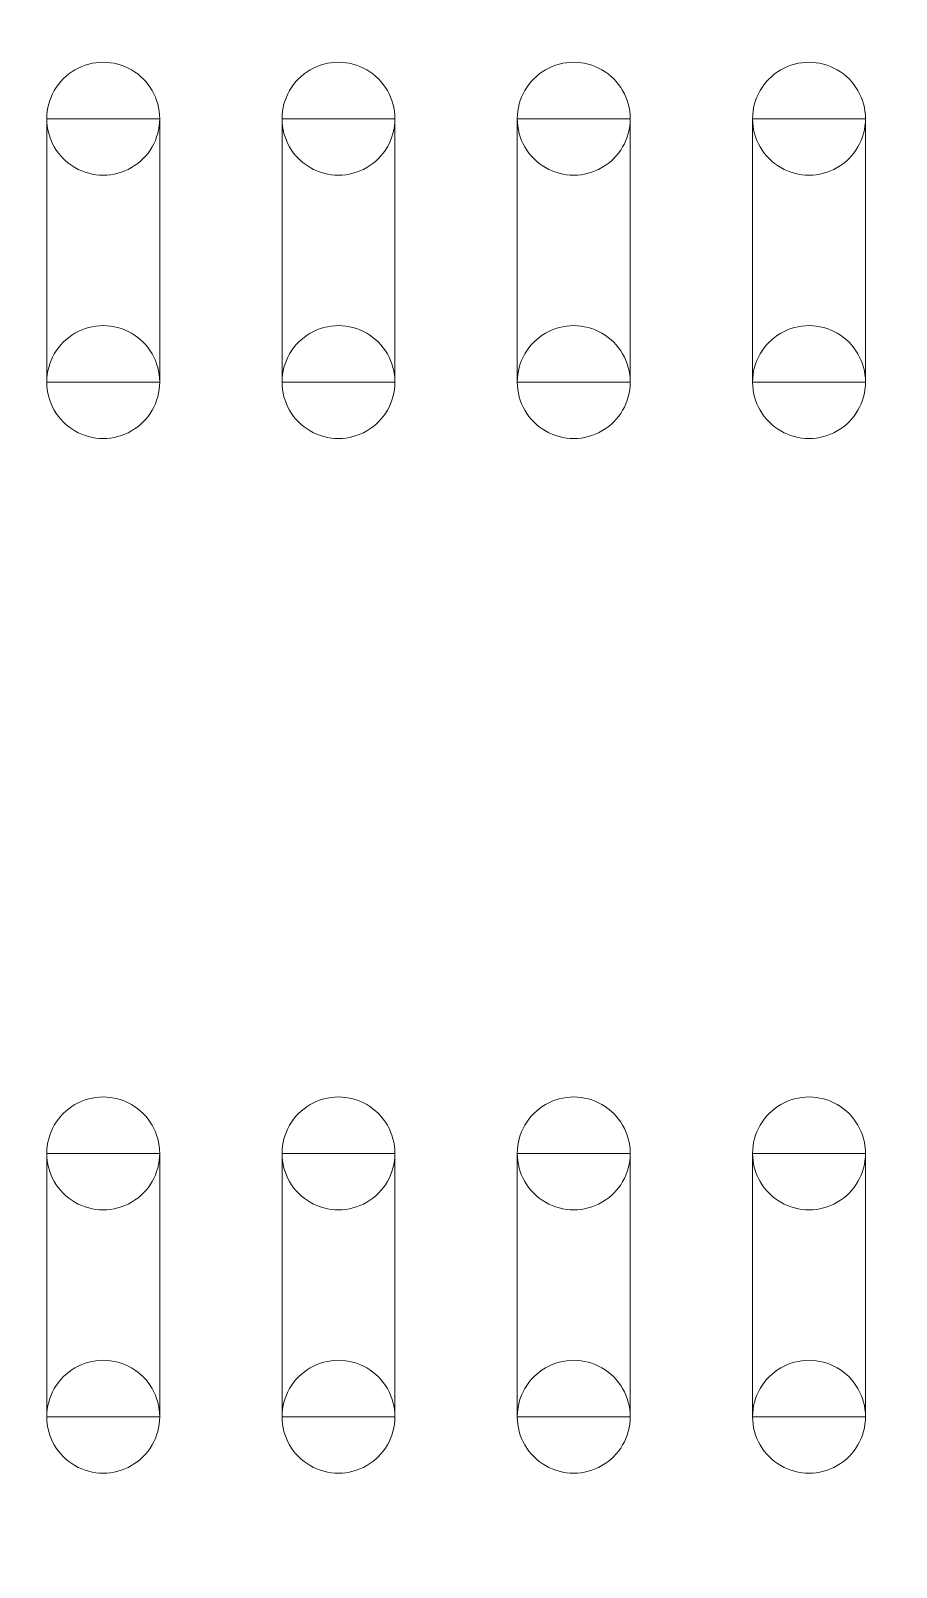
# Model space of a CAD drawing. Header units: millimetres. Extents: x -145 to 117, y -28 to 99.
# Drawn here: x -64.61 to -59.94, y 67 to 75.3 of the extents above; entities that cross this region are included whole.
import ezdxf

# ---------------------------------------------------------------- set-up
doc = ezdxf.new("R2010")
doc.units = ezdxf.units.MM
doc.header["$MEASUREMENT"] = 0
doc.layers.add('bottomstencil', color=7, linetype='Continuous')

msp = doc.modelspace()

# ---------------------------------------------------------------- linework, layer by layer
at = {"layer": 'bottomstencil', "color": 8, "lineweight": 9}
msp.add_open_spline([(-17.5854, 99.4833), (-17.5854, 99.4833), (-144.5854, 99.4833), (-144.5854, 99.4833), (-144.5854, 99.4833), (-144.5854, 99.4833), (-144.5854, -27.5167), (-144.5854, -27.5167), (-144.5854, -27.5167), (-144.5854, -27.5167), (-17.5854, -27.5167), (-17.5854, -27.5167), (-17.5854, -27.5167), (-17.5854, -27.5167), (-17.5854, 99.4833), (-17.5854, 99.4833)], degree=3, knots=[0, 0, 0, 0, 0.2, 0.2, 0.2, 0.2, 0.4, 0.4, 0.4, 0.4, 0.6, 0.6, 0.6, 0.6, 1, 1, 1, 1], dxfattribs=at)
at = {"layer": 'bottomstencil', "lineweight": 9}
for points, knots in [([(-64.5246, 74.8199), (-64.5246, 74.9288), (-64.4665, 75.0294), (-64.3722, 75.0839), (-64.3722, 75.0839), (-64.2779, 75.1383), (-64.1617, 75.1383), (-64.0674, 75.0839), (-64.0674, 75.0839), (-63.9731, 75.0294), (-63.915, 74.9288), (-63.915, 74.8199)], [0, 0, 0, 0, 0.25, 0.25, 0.25, 0.25, 0.5, 0.5, 0.5, 0.5, 1, 1, 1, 1]), ([(-63.2546, 74.8199), (-63.2546, 74.9288), (-63.1965, 75.0294), (-63.1022, 75.0839), (-63.1022, 75.0839), (-63.0079, 75.1383), (-62.8917, 75.1383), (-62.7974, 75.0839), (-62.7974, 75.0839), (-62.7031, 75.0294), (-62.645, 74.9288), (-62.645, 74.8199)], [0, 0, 0, 0, 0.25, 0.25, 0.25, 0.25, 0.5, 0.5, 0.5, 0.5, 1, 1, 1, 1]), ([(-61.9846, 74.8199), (-61.9846, 74.9288), (-61.9265, 75.0294), (-61.8322, 75.0839), (-61.8322, 75.0839), (-61.7379, 75.1383), (-61.6217, 75.1383), (-61.5274, 75.0839), (-61.5274, 75.0839), (-61.4331, 75.0294), (-61.375, 74.9288), (-61.375, 74.8199)], [0, 0, 0, 0, 0.25, 0.25, 0.25, 0.25, 0.5, 0.5, 0.5, 0.5, 1, 1, 1, 1]), ([(-60.7146, 74.8199), (-60.7146, 74.9288), (-60.6565, 75.0294), (-60.5622, 75.0839), (-60.5622, 75.0839), (-60.4679, 75.1383), (-60.3517, 75.1383), (-60.2574, 75.0839), (-60.2574, 75.0839), (-60.1631, 75.0294), (-60.105, 74.9288), (-60.105, 74.8199)], [0, 0, 0, 0, 0.25, 0.25, 0.25, 0.25, 0.5, 0.5, 0.5, 0.5, 1, 1, 1, 1]), ([(-63.915, 73.3975), (-63.915, 73.3975), (-64.5246, 73.3975), (-64.5246, 73.3975), (-64.5246, 73.3975), (-64.5246, 73.3975), (-64.5246, 74.8199), (-64.5246, 74.8199), (-64.5246, 74.8199), (-64.5246, 74.8199), (-63.915, 74.8199), (-63.915, 74.8199), (-63.915, 74.8199), (-63.915, 74.8199), (-63.915, 73.3975), (-63.915, 73.3975)], [0, 0, 0, 0, 0.2, 0.2, 0.2, 0.2, 0.4, 0.4, 0.4, 0.4, 0.6, 0.6, 0.6, 0.6, 1, 1, 1, 1]), ([(-63.915, 74.8199), (-63.915, 74.711), (-63.9731, 74.6104), (-64.0674, 74.5559), (-64.0674, 74.5559), (-64.1617, 74.5015), (-64.2779, 74.5015), (-64.3722, 74.5559), (-64.3722, 74.5559), (-64.4665, 74.6104), (-64.5246, 74.711), (-64.5246, 74.8199)], [0, 0, 0, 0, 0.25, 0.25, 0.25, 0.25, 0.5, 0.5, 0.5, 0.5, 1, 1, 1, 1]), ([(-64.2198, 74.8199), (-64.2198, 74.8199), (-64.2198, 74.8199), (-64.2198, 74.8199), (-64.2198, 74.8199), (-64.2198, 74.8199), (-64.2198, 74.8199), (-64.2198, 74.8199), (-64.2198, 74.8199), (-64.2198, 74.8199), (-64.2198, 74.8199), (-64.2198, 74.8199)], [0, 0, 0, 0, 0.25, 0.25, 0.25, 0.25, 0.5, 0.5, 0.5, 0.5, 1, 1, 1, 1]), ([(-64.2198, 74.8199), (-64.2198, 74.8199), (-64.2198, 74.8199), (-64.2198, 74.8199), (-64.2198, 74.8199), (-64.2198, 74.8199), (-64.2198, 74.8199), (-64.2198, 74.8199), (-64.2198, 74.8199), (-64.2198, 74.8199), (-64.2198, 74.8199), (-64.2198, 74.8199)], [0, 0, 0, 0, 0.25, 0.25, 0.25, 0.25, 0.5, 0.5, 0.5, 0.5, 1, 1, 1, 1]), ([(-62.645, 73.3975), (-62.645, 73.3975), (-63.2546, 73.3975), (-63.2546, 73.3975), (-63.2546, 73.3975), (-63.2546, 73.3975), (-63.2546, 74.8199), (-63.2546, 74.8199), (-63.2546, 74.8199), (-63.2546, 74.8199), (-62.645, 74.8199), (-62.645, 74.8199), (-62.645, 74.8199), (-62.645, 74.8199), (-62.645, 73.3975), (-62.645, 73.3975)], [0, 0, 0, 0, 0.2, 0.2, 0.2, 0.2, 0.4, 0.4, 0.4, 0.4, 0.6, 0.6, 0.6, 0.6, 1, 1, 1, 1]), ([(-62.645, 74.8199), (-62.645, 74.711), (-62.7031, 74.6104), (-62.7974, 74.5559), (-62.7974, 74.5559), (-62.8917, 74.5015), (-63.0079, 74.5015), (-63.1022, 74.5559), (-63.1022, 74.5559), (-63.1965, 74.6104), (-63.2546, 74.711), (-63.2546, 74.8199)], [0, 0, 0, 0, 0.25, 0.25, 0.25, 0.25, 0.5, 0.5, 0.5, 0.5, 1, 1, 1, 1]), ([(-62.9498, 74.8199), (-62.9498, 74.8199), (-62.9498, 74.8199), (-62.9498, 74.8199), (-62.9498, 74.8199), (-62.9498, 74.8199), (-62.9498, 74.8199), (-62.9498, 74.8199), (-62.9498, 74.8199), (-62.9498, 74.8199), (-62.9498, 74.8199), (-62.9498, 74.8199)], [0, 0, 0, 0, 0.25, 0.25, 0.25, 0.25, 0.5, 0.5, 0.5, 0.5, 1, 1, 1, 1]), ([(-62.9498, 74.8199), (-62.9498, 74.8199), (-62.9498, 74.8199), (-62.9498, 74.8199), (-62.9498, 74.8199), (-62.9498, 74.8199), (-62.9498, 74.8199), (-62.9498, 74.8199), (-62.9498, 74.8199), (-62.9498, 74.8199), (-62.9498, 74.8199), (-62.9498, 74.8199)], [0, 0, 0, 0, 0.25, 0.25, 0.25, 0.25, 0.5, 0.5, 0.5, 0.5, 1, 1, 1, 1]), ([(-61.375, 73.3975), (-61.375, 73.3975), (-61.9846, 73.3975), (-61.9846, 73.3975), (-61.9846, 73.3975), (-61.9846, 73.3975), (-61.9846, 74.8199), (-61.9846, 74.8199), (-61.9846, 74.8199), (-61.9846, 74.8199), (-61.375, 74.8199), (-61.375, 74.8199), (-61.375, 74.8199), (-61.375, 74.8199), (-61.375, 73.3975), (-61.375, 73.3975)], [0, 0, 0, 0, 0.2, 0.2, 0.2, 0.2, 0.4, 0.4, 0.4, 0.4, 0.6, 0.6, 0.6, 0.6, 1, 1, 1, 1]), ([(-61.375, 74.8199), (-61.375, 74.711), (-61.4331, 74.6104), (-61.5274, 74.5559), (-61.5274, 74.5559), (-61.6217, 74.5015), (-61.7379, 74.5015), (-61.8322, 74.5559), (-61.8322, 74.5559), (-61.9265, 74.6104), (-61.9846, 74.711), (-61.9846, 74.8199)], [0, 0, 0, 0, 0.25, 0.25, 0.25, 0.25, 0.5, 0.5, 0.5, 0.5, 1, 1, 1, 1]), ([(-61.6798, 74.8199), (-61.6798, 74.8199), (-61.6798, 74.8199), (-61.6798, 74.8199), (-61.6798, 74.8199), (-61.6798, 74.8199), (-61.6798, 74.8199), (-61.6798, 74.8199), (-61.6798, 74.8199), (-61.6798, 74.8199), (-61.6798, 74.8199), (-61.6798, 74.8199)], [0, 0, 0, 0, 0.25, 0.25, 0.25, 0.25, 0.5, 0.5, 0.5, 0.5, 1, 1, 1, 1]), ([(-61.6798, 74.8199), (-61.6798, 74.8199), (-61.6798, 74.8199), (-61.6798, 74.8199), (-61.6798, 74.8199), (-61.6798, 74.8199), (-61.6798, 74.8199), (-61.6798, 74.8199), (-61.6798, 74.8199), (-61.6798, 74.8199), (-61.6798, 74.8199), (-61.6798, 74.8199)], [0, 0, 0, 0, 0.25, 0.25, 0.25, 0.25, 0.5, 0.5, 0.5, 0.5, 1, 1, 1, 1]), ([(-60.105, 73.3975), (-60.105, 73.3975), (-60.7146, 73.3975), (-60.7146, 73.3975), (-60.7146, 73.3975), (-60.7146, 73.3975), (-60.7146, 74.8199), (-60.7146, 74.8199), (-60.7146, 74.8199), (-60.7146, 74.8199), (-60.105, 74.8199), (-60.105, 74.8199), (-60.105, 74.8199), (-60.105, 74.8199), (-60.105, 73.3975), (-60.105, 73.3975)], [0, 0, 0, 0, 0.2, 0.2, 0.2, 0.2, 0.4, 0.4, 0.4, 0.4, 0.6, 0.6, 0.6, 0.6, 1, 1, 1, 1]), ([(-60.105, 74.8199), (-60.105, 74.711), (-60.1631, 74.6104), (-60.2574, 74.5559), (-60.2574, 74.5559), (-60.3517, 74.5015), (-60.4679, 74.5015), (-60.5622, 74.5559), (-60.5622, 74.5559), (-60.6565, 74.6104), (-60.7146, 74.711), (-60.7146, 74.8199)], [0, 0, 0, 0, 0.25, 0.25, 0.25, 0.25, 0.5, 0.5, 0.5, 0.5, 1, 1, 1, 1]), ([(-60.4098, 74.8199), (-60.4098, 74.8199), (-60.4098, 74.8199), (-60.4098, 74.8199), (-60.4098, 74.8199), (-60.4098, 74.8199), (-60.4098, 74.8199), (-60.4098, 74.8199), (-60.4098, 74.8199), (-60.4098, 74.8199), (-60.4098, 74.8199), (-60.4098, 74.8199)], [0, 0, 0, 0, 0.25, 0.25, 0.25, 0.25, 0.5, 0.5, 0.5, 0.5, 1, 1, 1, 1]), ([(-60.4098, 74.8199), (-60.4098, 74.8199), (-60.4098, 74.8199), (-60.4098, 74.8199), (-60.4098, 74.8199), (-60.4098, 74.8199), (-60.4098, 74.8199), (-60.4098, 74.8199), (-60.4098, 74.8199), (-60.4098, 74.8199), (-60.4098, 74.8199), (-60.4098, 74.8199)], [0, 0, 0, 0, 0.25, 0.25, 0.25, 0.25, 0.5, 0.5, 0.5, 0.5, 1, 1, 1, 1]), ([(-64.5246, 73.3975), (-64.5246, 73.5064), (-64.4665, 73.607), (-64.3722, 73.6615), (-64.3722, 73.6615), (-64.2779, 73.7159), (-64.1617, 73.7159), (-64.0674, 73.6615), (-64.0674, 73.6615), (-63.9731, 73.607), (-63.915, 73.5064), (-63.915, 73.3975)], [0, 0, 0, 0, 0.25, 0.25, 0.25, 0.25, 0.5, 0.5, 0.5, 0.5, 1, 1, 1, 1]), ([(-63.2546, 73.3975), (-63.2546, 73.5064), (-63.1965, 73.607), (-63.1022, 73.6615), (-63.1022, 73.6615), (-63.0079, 73.7159), (-62.8917, 73.7159), (-62.7974, 73.6615), (-62.7974, 73.6615), (-62.7031, 73.607), (-62.645, 73.5064), (-62.645, 73.3975)], [0, 0, 0, 0, 0.25, 0.25, 0.25, 0.25, 0.5, 0.5, 0.5, 0.5, 1, 1, 1, 1]), ([(-61.9846, 73.3975), (-61.9846, 73.5064), (-61.9265, 73.607), (-61.8322, 73.6615), (-61.8322, 73.6615), (-61.7379, 73.7159), (-61.6217, 73.7159), (-61.5274, 73.6615), (-61.5274, 73.6615), (-61.4331, 73.607), (-61.375, 73.5064), (-61.375, 73.3975)], [0, 0, 0, 0, 0.25, 0.25, 0.25, 0.25, 0.5, 0.5, 0.5, 0.5, 1, 1, 1, 1]), ([(-60.7146, 73.3975), (-60.7146, 73.5064), (-60.6565, 73.607), (-60.5622, 73.6615), (-60.5622, 73.6615), (-60.4679, 73.7159), (-60.3517, 73.7159), (-60.2574, 73.6615), (-60.2574, 73.6615), (-60.1631, 73.607), (-60.105, 73.5064), (-60.105, 73.3975)], [0, 0, 0, 0, 0.25, 0.25, 0.25, 0.25, 0.5, 0.5, 0.5, 0.5, 1, 1, 1, 1]), ([(-63.915, 73.3975), (-63.915, 73.2886), (-63.9731, 73.188), (-64.0674, 73.1335), (-64.0674, 73.1335), (-64.1617, 73.0791), (-64.2779, 73.0791), (-64.3722, 73.1335), (-64.3722, 73.1335), (-64.4665, 73.188), (-64.5246, 73.2886), (-64.5246, 73.3975)], [0, 0, 0, 0, 0.25, 0.25, 0.25, 0.25, 0.5, 0.5, 0.5, 0.5, 1, 1, 1, 1]), ([(-64.2198, 73.3975), (-64.2198, 73.3975), (-64.2198, 73.3975), (-64.2198, 73.3975), (-64.2198, 73.3975), (-64.2198, 73.3975), (-64.2198, 73.3975), (-64.2198, 73.3975), (-64.2198, 73.3975), (-64.2198, 73.3975), (-64.2198, 73.3975), (-64.2198, 73.3975)], [0, 0, 0, 0, 0.25, 0.25, 0.25, 0.25, 0.5, 0.5, 0.5, 0.5, 1, 1, 1, 1]), ([(-64.2198, 73.3975), (-64.2198, 73.3975), (-64.2198, 73.3975), (-64.2198, 73.3975), (-64.2198, 73.3975), (-64.2198, 73.3975), (-64.2198, 73.3975), (-64.2198, 73.3975), (-64.2198, 73.3975), (-64.2198, 73.3975), (-64.2198, 73.3975), (-64.2198, 73.3975)], [0, 0, 0, 0, 0.25, 0.25, 0.25, 0.25, 0.5, 0.5, 0.5, 0.5, 1, 1, 1, 1]), ([(-62.645, 73.3975), (-62.645, 73.2886), (-62.7031, 73.188), (-62.7974, 73.1335), (-62.7974, 73.1335), (-62.8917, 73.0791), (-63.0079, 73.0791), (-63.1022, 73.1335), (-63.1022, 73.1335), (-63.1965, 73.188), (-63.2546, 73.2886), (-63.2546, 73.3975)], [0, 0, 0, 0, 0.25, 0.25, 0.25, 0.25, 0.5, 0.5, 0.5, 0.5, 1, 1, 1, 1]), ([(-62.9498, 73.3975), (-62.9498, 73.3975), (-62.9498, 73.3975), (-62.9498, 73.3975), (-62.9498, 73.3975), (-62.9498, 73.3975), (-62.9498, 73.3975), (-62.9498, 73.3975), (-62.9498, 73.3975), (-62.9498, 73.3975), (-62.9498, 73.3975), (-62.9498, 73.3975)], [0, 0, 0, 0, 0.25, 0.25, 0.25, 0.25, 0.5, 0.5, 0.5, 0.5, 1, 1, 1, 1]), ([(-62.9498, 73.3975), (-62.9498, 73.3975), (-62.9498, 73.3975), (-62.9498, 73.3975), (-62.9498, 73.3975), (-62.9498, 73.3975), (-62.9498, 73.3975), (-62.9498, 73.3975), (-62.9498, 73.3975), (-62.9498, 73.3975), (-62.9498, 73.3975), (-62.9498, 73.3975)], [0, 0, 0, 0, 0.25, 0.25, 0.25, 0.25, 0.5, 0.5, 0.5, 0.5, 1, 1, 1, 1]), ([(-61.375, 73.3975), (-61.375, 73.2886), (-61.4331, 73.188), (-61.5274, 73.1335), (-61.5274, 73.1335), (-61.6217, 73.0791), (-61.7379, 73.0791), (-61.8322, 73.1335), (-61.8322, 73.1335), (-61.9265, 73.188), (-61.9846, 73.2886), (-61.9846, 73.3975)], [0, 0, 0, 0, 0.25, 0.25, 0.25, 0.25, 0.5, 0.5, 0.5, 0.5, 1, 1, 1, 1]), ([(-61.6798, 73.3975), (-61.6798, 73.3975), (-61.6798, 73.3975), (-61.6798, 73.3975), (-61.6798, 73.3975), (-61.6798, 73.3975), (-61.6798, 73.3975), (-61.6798, 73.3975), (-61.6798, 73.3975), (-61.6798, 73.3975), (-61.6798, 73.3975), (-61.6798, 73.3975)], [0, 0, 0, 0, 0.25, 0.25, 0.25, 0.25, 0.5, 0.5, 0.5, 0.5, 1, 1, 1, 1]), ([(-61.6798, 73.3975), (-61.6798, 73.3975), (-61.6798, 73.3975), (-61.6798, 73.3975), (-61.6798, 73.3975), (-61.6798, 73.3975), (-61.6798, 73.3975), (-61.6798, 73.3975), (-61.6798, 73.3975), (-61.6798, 73.3975), (-61.6798, 73.3975), (-61.6798, 73.3975)], [0, 0, 0, 0, 0.25, 0.25, 0.25, 0.25, 0.5, 0.5, 0.5, 0.5, 1, 1, 1, 1]), ([(-60.105, 73.3975), (-60.105, 73.2886), (-60.1631, 73.188), (-60.2574, 73.1335), (-60.2574, 73.1335), (-60.3517, 73.0791), (-60.4679, 73.0791), (-60.5622, 73.1335), (-60.5622, 73.1335), (-60.6565, 73.188), (-60.7146, 73.2886), (-60.7146, 73.3975)], [0, 0, 0, 0, 0.25, 0.25, 0.25, 0.25, 0.5, 0.5, 0.5, 0.5, 1, 1, 1, 1]), ([(-60.4098, 73.3975), (-60.4098, 73.3975), (-60.4098, 73.3975), (-60.4098, 73.3975), (-60.4098, 73.3975), (-60.4098, 73.3975), (-60.4098, 73.3975), (-60.4098, 73.3975), (-60.4098, 73.3975), (-60.4098, 73.3975), (-60.4098, 73.3975), (-60.4098, 73.3975)], [0, 0, 0, 0, 0.25, 0.25, 0.25, 0.25, 0.5, 0.5, 0.5, 0.5, 1, 1, 1, 1]), ([(-60.4098, 73.3975), (-60.4098, 73.3975), (-60.4098, 73.3975), (-60.4098, 73.3975), (-60.4098, 73.3975), (-60.4098, 73.3975), (-60.4098, 73.3975), (-60.4098, 73.3975), (-60.4098, 73.3975), (-60.4098, 73.3975), (-60.4098, 73.3975), (-60.4098, 73.3975)], [0, 0, 0, 0, 0.25, 0.25, 0.25, 0.25, 0.5, 0.5, 0.5, 0.5, 1, 1, 1, 1]), ([(-64.5246, 69.2319), (-64.5246, 69.3408), (-64.4665, 69.4414), (-64.3722, 69.4959), (-64.3722, 69.4959), (-64.2779, 69.5503), (-64.1617, 69.5503), (-64.0674, 69.4959), (-64.0674, 69.4959), (-63.9731, 69.4414), (-63.915, 69.3408), (-63.915, 69.2319)], [0, 0, 0, 0, 0.25, 0.25, 0.25, 0.25, 0.5, 0.5, 0.5, 0.5, 1, 1, 1, 1]), ([(-63.2546, 69.2319), (-63.2546, 69.3408), (-63.1965, 69.4414), (-63.1022, 69.4959), (-63.1022, 69.4959), (-63.0079, 69.5503), (-62.8917, 69.5503), (-62.7974, 69.4959), (-62.7974, 69.4959), (-62.7031, 69.4414), (-62.645, 69.3408), (-62.645, 69.2319)], [0, 0, 0, 0, 0.25, 0.25, 0.25, 0.25, 0.5, 0.5, 0.5, 0.5, 1, 1, 1, 1]), ([(-61.9846, 69.2319), (-61.9846, 69.3408), (-61.9265, 69.4414), (-61.8322, 69.4959), (-61.8322, 69.4959), (-61.7379, 69.5503), (-61.6217, 69.5503), (-61.5274, 69.4959), (-61.5274, 69.4959), (-61.4331, 69.4414), (-61.375, 69.3408), (-61.375, 69.2319)], [0, 0, 0, 0, 0.25, 0.25, 0.25, 0.25, 0.5, 0.5, 0.5, 0.5, 1, 1, 1, 1]), ([(-60.7146, 69.2319), (-60.7146, 69.3408), (-60.6565, 69.4414), (-60.5622, 69.4959), (-60.5622, 69.4959), (-60.4679, 69.5503), (-60.3517, 69.5503), (-60.2574, 69.4959), (-60.2574, 69.4959), (-60.1631, 69.4414), (-60.105, 69.3408), (-60.105, 69.2319)], [0, 0, 0, 0, 0.25, 0.25, 0.25, 0.25, 0.5, 0.5, 0.5, 0.5, 1, 1, 1, 1]), ([(-63.915, 67.8095), (-63.915, 67.8095), (-64.5246, 67.8095), (-64.5246, 67.8095), (-64.5246, 67.8095), (-64.5246, 67.8095), (-64.5246, 69.2319), (-64.5246, 69.2319), (-64.5246, 69.2319), (-64.5246, 69.2319), (-63.915, 69.2319), (-63.915, 69.2319), (-63.915, 69.2319), (-63.915, 69.2319), (-63.915, 67.8095), (-63.915, 67.8095)], [0, 0, 0, 0, 0.2, 0.2, 0.2, 0.2, 0.4, 0.4, 0.4, 0.4, 0.6, 0.6, 0.6, 0.6, 1, 1, 1, 1]), ([(-63.915, 69.2319), (-63.915, 69.123), (-63.9731, 69.0224), (-64.0674, 68.9679), (-64.0674, 68.9679), (-64.1617, 68.9135), (-64.2779, 68.9135), (-64.3722, 68.9679), (-64.3722, 68.9679), (-64.4665, 69.0224), (-64.5246, 69.123), (-64.5246, 69.2319)], [0, 0, 0, 0, 0.25, 0.25, 0.25, 0.25, 0.5, 0.5, 0.5, 0.5, 1, 1, 1, 1]), ([(-64.2198, 69.2319), (-64.2198, 69.2319), (-64.2198, 69.2319), (-64.2198, 69.2319), (-64.2198, 69.2319), (-64.2198, 69.2319), (-64.2198, 69.2319), (-64.2198, 69.2319), (-64.2198, 69.2319), (-64.2198, 69.2319), (-64.2198, 69.2319), (-64.2198, 69.2319)], [0, 0, 0, 0, 0.25, 0.25, 0.25, 0.25, 0.5, 0.5, 0.5, 0.5, 1, 1, 1, 1]), ([(-64.2198, 69.2319), (-64.2198, 69.2319), (-64.2198, 69.2319), (-64.2198, 69.2319), (-64.2198, 69.2319), (-64.2198, 69.2319), (-64.2198, 69.2319), (-64.2198, 69.2319), (-64.2198, 69.2319), (-64.2198, 69.2319), (-64.2198, 69.2319), (-64.2198, 69.2319)], [0, 0, 0, 0, 0.25, 0.25, 0.25, 0.25, 0.5, 0.5, 0.5, 0.5, 1, 1, 1, 1]), ([(-62.645, 67.8095), (-62.645, 67.8095), (-63.2546, 67.8095), (-63.2546, 67.8095), (-63.2546, 67.8095), (-63.2546, 67.8095), (-63.2546, 69.2319), (-63.2546, 69.2319), (-63.2546, 69.2319), (-63.2546, 69.2319), (-62.645, 69.2319), (-62.645, 69.2319), (-62.645, 69.2319), (-62.645, 69.2319), (-62.645, 67.8095), (-62.645, 67.8095)], [0, 0, 0, 0, 0.2, 0.2, 0.2, 0.2, 0.4, 0.4, 0.4, 0.4, 0.6, 0.6, 0.6, 0.6, 1, 1, 1, 1]), ([(-62.645, 69.2319), (-62.645, 69.123), (-62.7031, 69.0224), (-62.7974, 68.9679), (-62.7974, 68.9679), (-62.8917, 68.9135), (-63.0079, 68.9135), (-63.1022, 68.9679), (-63.1022, 68.9679), (-63.1965, 69.0224), (-63.2546, 69.123), (-63.2546, 69.2319)], [0, 0, 0, 0, 0.25, 0.25, 0.25, 0.25, 0.5, 0.5, 0.5, 0.5, 1, 1, 1, 1]), ([(-62.9498, 69.2319), (-62.9498, 69.2319), (-62.9498, 69.2319), (-62.9498, 69.2319), (-62.9498, 69.2319), (-62.9498, 69.2319), (-62.9498, 69.2319), (-62.9498, 69.2319), (-62.9498, 69.2319), (-62.9498, 69.2319), (-62.9498, 69.2319), (-62.9498, 69.2319)], [0, 0, 0, 0, 0.25, 0.25, 0.25, 0.25, 0.5, 0.5, 0.5, 0.5, 1, 1, 1, 1]), ([(-62.9498, 69.2319), (-62.9498, 69.2319), (-62.9498, 69.2319), (-62.9498, 69.2319), (-62.9498, 69.2319), (-62.9498, 69.2319), (-62.9498, 69.2319), (-62.9498, 69.2319), (-62.9498, 69.2319), (-62.9498, 69.2319), (-62.9498, 69.2319), (-62.9498, 69.2319)], [0, 0, 0, 0, 0.25, 0.25, 0.25, 0.25, 0.5, 0.5, 0.5, 0.5, 1, 1, 1, 1]), ([(-61.375, 67.8095), (-61.375, 67.8095), (-61.9846, 67.8095), (-61.9846, 67.8095), (-61.9846, 67.8095), (-61.9846, 67.8095), (-61.9846, 69.2319), (-61.9846, 69.2319), (-61.9846, 69.2319), (-61.9846, 69.2319), (-61.375, 69.2319), (-61.375, 69.2319), (-61.375, 69.2319), (-61.375, 69.2319), (-61.375, 67.8095), (-61.375, 67.8095)], [0, 0, 0, 0, 0.2, 0.2, 0.2, 0.2, 0.4, 0.4, 0.4, 0.4, 0.6, 0.6, 0.6, 0.6, 1, 1, 1, 1]), ([(-61.375, 69.2319), (-61.375, 69.123), (-61.4331, 69.0224), (-61.5274, 68.9679), (-61.5274, 68.9679), (-61.6217, 68.9135), (-61.7379, 68.9135), (-61.8322, 68.9679), (-61.8322, 68.9679), (-61.9265, 69.0224), (-61.9846, 69.123), (-61.9846, 69.2319)], [0, 0, 0, 0, 0.25, 0.25, 0.25, 0.25, 0.5, 0.5, 0.5, 0.5, 1, 1, 1, 1]), ([(-61.6798, 69.2319), (-61.6798, 69.2319), (-61.6798, 69.2319), (-61.6798, 69.2319), (-61.6798, 69.2319), (-61.6798, 69.2319), (-61.6798, 69.2319), (-61.6798, 69.2319), (-61.6798, 69.2319), (-61.6798, 69.2319), (-61.6798, 69.2319), (-61.6798, 69.2319)], [0, 0, 0, 0, 0.25, 0.25, 0.25, 0.25, 0.5, 0.5, 0.5, 0.5, 1, 1, 1, 1]), ([(-61.6798, 69.2319), (-61.6798, 69.2319), (-61.6798, 69.2319), (-61.6798, 69.2319), (-61.6798, 69.2319), (-61.6798, 69.2319), (-61.6798, 69.2319), (-61.6798, 69.2319), (-61.6798, 69.2319), (-61.6798, 69.2319), (-61.6798, 69.2319), (-61.6798, 69.2319)], [0, 0, 0, 0, 0.25, 0.25, 0.25, 0.25, 0.5, 0.5, 0.5, 0.5, 1, 1, 1, 1]), ([(-60.105, 67.8095), (-60.105, 67.8095), (-60.7146, 67.8095), (-60.7146, 67.8095), (-60.7146, 67.8095), (-60.7146, 67.8095), (-60.7146, 69.2319), (-60.7146, 69.2319), (-60.7146, 69.2319), (-60.7146, 69.2319), (-60.105, 69.2319), (-60.105, 69.2319), (-60.105, 69.2319), (-60.105, 69.2319), (-60.105, 67.8095), (-60.105, 67.8095)], [0, 0, 0, 0, 0.2, 0.2, 0.2, 0.2, 0.4, 0.4, 0.4, 0.4, 0.6, 0.6, 0.6, 0.6, 1, 1, 1, 1]), ([(-60.105, 69.2319), (-60.105, 69.123), (-60.1631, 69.0224), (-60.2574, 68.9679), (-60.2574, 68.9679), (-60.3517, 68.9135), (-60.4679, 68.9135), (-60.5622, 68.9679), (-60.5622, 68.9679), (-60.6565, 69.0224), (-60.7146, 69.123), (-60.7146, 69.2319)], [0, 0, 0, 0, 0.25, 0.25, 0.25, 0.25, 0.5, 0.5, 0.5, 0.5, 1, 1, 1, 1]), ([(-60.4098, 69.2319), (-60.4098, 69.2319), (-60.4098, 69.2319), (-60.4098, 69.2319), (-60.4098, 69.2319), (-60.4098, 69.2319), (-60.4098, 69.2319), (-60.4098, 69.2319), (-60.4098, 69.2319), (-60.4098, 69.2319), (-60.4098, 69.2319), (-60.4098, 69.2319)], [0, 0, 0, 0, 0.25, 0.25, 0.25, 0.25, 0.5, 0.5, 0.5, 0.5, 1, 1, 1, 1]), ([(-60.4098, 69.2319), (-60.4098, 69.2319), (-60.4098, 69.2319), (-60.4098, 69.2319), (-60.4098, 69.2319), (-60.4098, 69.2319), (-60.4098, 69.2319), (-60.4098, 69.2319), (-60.4098, 69.2319), (-60.4098, 69.2319), (-60.4098, 69.2319), (-60.4098, 69.2319)], [0, 0, 0, 0, 0.25, 0.25, 0.25, 0.25, 0.5, 0.5, 0.5, 0.5, 1, 1, 1, 1]), ([(-64.5246, 67.8095), (-64.5246, 67.9184), (-64.4665, 68.019), (-64.3722, 68.0735), (-64.3722, 68.0735), (-64.2779, 68.1279), (-64.1617, 68.1279), (-64.0674, 68.0735), (-64.0674, 68.0735), (-63.9731, 68.019), (-63.915, 67.9184), (-63.915, 67.8095)], [0, 0, 0, 0, 0.25, 0.25, 0.25, 0.25, 0.5, 0.5, 0.5, 0.5, 1, 1, 1, 1]), ([(-63.2546, 67.8095), (-63.2546, 67.9184), (-63.1965, 68.019), (-63.1022, 68.0735), (-63.1022, 68.0735), (-63.0079, 68.1279), (-62.8917, 68.1279), (-62.7974, 68.0735), (-62.7974, 68.0735), (-62.7031, 68.019), (-62.645, 67.9184), (-62.645, 67.8095)], [0, 0, 0, 0, 0.25, 0.25, 0.25, 0.25, 0.5, 0.5, 0.5, 0.5, 1, 1, 1, 1]), ([(-61.9846, 67.8095), (-61.9846, 67.9184), (-61.9265, 68.019), (-61.8322, 68.0735), (-61.8322, 68.0735), (-61.7379, 68.1279), (-61.6217, 68.1279), (-61.5274, 68.0735), (-61.5274, 68.0735), (-61.4331, 68.019), (-61.375, 67.9184), (-61.375, 67.8095)], [0, 0, 0, 0, 0.25, 0.25, 0.25, 0.25, 0.5, 0.5, 0.5, 0.5, 1, 1, 1, 1]), ([(-60.7146, 67.8095), (-60.7146, 67.9184), (-60.6565, 68.019), (-60.5622, 68.0735), (-60.5622, 68.0735), (-60.4679, 68.1279), (-60.3517, 68.1279), (-60.2574, 68.0735), (-60.2574, 68.0735), (-60.1631, 68.019), (-60.105, 67.9184), (-60.105, 67.8095)], [0, 0, 0, 0, 0.25, 0.25, 0.25, 0.25, 0.5, 0.5, 0.5, 0.5, 1, 1, 1, 1]), ([(-63.915, 67.8095), (-63.915, 67.7006), (-63.9731, 67.6), (-64.0674, 67.5455), (-64.0674, 67.5455), (-64.1617, 67.4911), (-64.2779, 67.4911), (-64.3722, 67.5455), (-64.3722, 67.5455), (-64.4665, 67.6), (-64.5246, 67.7006), (-64.5246, 67.8095)], [0, 0, 0, 0, 0.25, 0.25, 0.25, 0.25, 0.5, 0.5, 0.5, 0.5, 1, 1, 1, 1]), ([(-64.2198, 67.8095), (-64.2198, 67.8095), (-64.2198, 67.8095), (-64.2198, 67.8095), (-64.2198, 67.8095), (-64.2198, 67.8095), (-64.2198, 67.8095), (-64.2198, 67.8095), (-64.2198, 67.8095), (-64.2198, 67.8095), (-64.2198, 67.8095), (-64.2198, 67.8095)], [0, 0, 0, 0, 0.25, 0.25, 0.25, 0.25, 0.5, 0.5, 0.5, 0.5, 1, 1, 1, 1]), ([(-64.2198, 67.8095), (-64.2198, 67.8095), (-64.2198, 67.8095), (-64.2198, 67.8095), (-64.2198, 67.8095), (-64.2198, 67.8095), (-64.2198, 67.8095), (-64.2198, 67.8095), (-64.2198, 67.8095), (-64.2198, 67.8095), (-64.2198, 67.8095), (-64.2198, 67.8095)], [0, 0, 0, 0, 0.25, 0.25, 0.25, 0.25, 0.5, 0.5, 0.5, 0.5, 1, 1, 1, 1]), ([(-62.645, 67.8095), (-62.645, 67.7006), (-62.7031, 67.6), (-62.7974, 67.5455), (-62.7974, 67.5455), (-62.8917, 67.4911), (-63.0079, 67.4911), (-63.1022, 67.5455), (-63.1022, 67.5455), (-63.1965, 67.6), (-63.2546, 67.7006), (-63.2546, 67.8095)], [0, 0, 0, 0, 0.25, 0.25, 0.25, 0.25, 0.5, 0.5, 0.5, 0.5, 1, 1, 1, 1]), ([(-62.9498, 67.8095), (-62.9498, 67.8095), (-62.9498, 67.8095), (-62.9498, 67.8095), (-62.9498, 67.8095), (-62.9498, 67.8095), (-62.9498, 67.8095), (-62.9498, 67.8095), (-62.9498, 67.8095), (-62.9498, 67.8095), (-62.9498, 67.8095), (-62.9498, 67.8095)], [0, 0, 0, 0, 0.25, 0.25, 0.25, 0.25, 0.5, 0.5, 0.5, 0.5, 1, 1, 1, 1]), ([(-62.9498, 67.8095), (-62.9498, 67.8095), (-62.9498, 67.8095), (-62.9498, 67.8095), (-62.9498, 67.8095), (-62.9498, 67.8095), (-62.9498, 67.8095), (-62.9498, 67.8095), (-62.9498, 67.8095), (-62.9498, 67.8095), (-62.9498, 67.8095), (-62.9498, 67.8095)], [0, 0, 0, 0, 0.25, 0.25, 0.25, 0.25, 0.5, 0.5, 0.5, 0.5, 1, 1, 1, 1]), ([(-61.375, 67.8095), (-61.375, 67.7006), (-61.4331, 67.6), (-61.5274, 67.5455), (-61.5274, 67.5455), (-61.6217, 67.4911), (-61.7379, 67.4911), (-61.8322, 67.5455), (-61.8322, 67.5455), (-61.9265, 67.6), (-61.9846, 67.7006), (-61.9846, 67.8095)], [0, 0, 0, 0, 0.25, 0.25, 0.25, 0.25, 0.5, 0.5, 0.5, 0.5, 1, 1, 1, 1]), ([(-61.6798, 67.8095), (-61.6798, 67.8095), (-61.6798, 67.8095), (-61.6798, 67.8095), (-61.6798, 67.8095), (-61.6798, 67.8095), (-61.6798, 67.8095), (-61.6798, 67.8095), (-61.6798, 67.8095), (-61.6798, 67.8095), (-61.6798, 67.8095), (-61.6798, 67.8095)], [0, 0, 0, 0, 0.25, 0.25, 0.25, 0.25, 0.5, 0.5, 0.5, 0.5, 1, 1, 1, 1]), ([(-61.6798, 67.8095), (-61.6798, 67.8095), (-61.6798, 67.8095), (-61.6798, 67.8095), (-61.6798, 67.8095), (-61.6798, 67.8095), (-61.6798, 67.8095), (-61.6798, 67.8095), (-61.6798, 67.8095), (-61.6798, 67.8095), (-61.6798, 67.8095), (-61.6798, 67.8095)], [0, 0, 0, 0, 0.25, 0.25, 0.25, 0.25, 0.5, 0.5, 0.5, 0.5, 1, 1, 1, 1]), ([(-60.105, 67.8095), (-60.105, 67.7006), (-60.1631, 67.6), (-60.2574, 67.5455), (-60.2574, 67.5455), (-60.3517, 67.4911), (-60.4679, 67.4911), (-60.5622, 67.5455), (-60.5622, 67.5455), (-60.6565, 67.6), (-60.7146, 67.7006), (-60.7146, 67.8095)], [0, 0, 0, 0, 0.25, 0.25, 0.25, 0.25, 0.5, 0.5, 0.5, 0.5, 1, 1, 1, 1]), ([(-60.4098, 67.8095), (-60.4098, 67.8095), (-60.4098, 67.8095), (-60.4098, 67.8095), (-60.4098, 67.8095), (-60.4098, 67.8095), (-60.4098, 67.8095), (-60.4098, 67.8095), (-60.4098, 67.8095), (-60.4098, 67.8095), (-60.4098, 67.8095), (-60.4098, 67.8095)], [0, 0, 0, 0, 0.25, 0.25, 0.25, 0.25, 0.5, 0.5, 0.5, 0.5, 1, 1, 1, 1]), ([(-60.4098, 67.8095), (-60.4098, 67.8095), (-60.4098, 67.8095), (-60.4098, 67.8095), (-60.4098, 67.8095), (-60.4098, 67.8095), (-60.4098, 67.8095), (-60.4098, 67.8095), (-60.4098, 67.8095), (-60.4098, 67.8095), (-60.4098, 67.8095), (-60.4098, 67.8095)], [0, 0, 0, 0, 0.25, 0.25, 0.25, 0.25, 0.5, 0.5, 0.5, 0.5, 1, 1, 1, 1])]:
    msp.add_open_spline(points, degree=3, knots=knots, dxfattribs=at)

doc.saveas('drawing.dxf')
